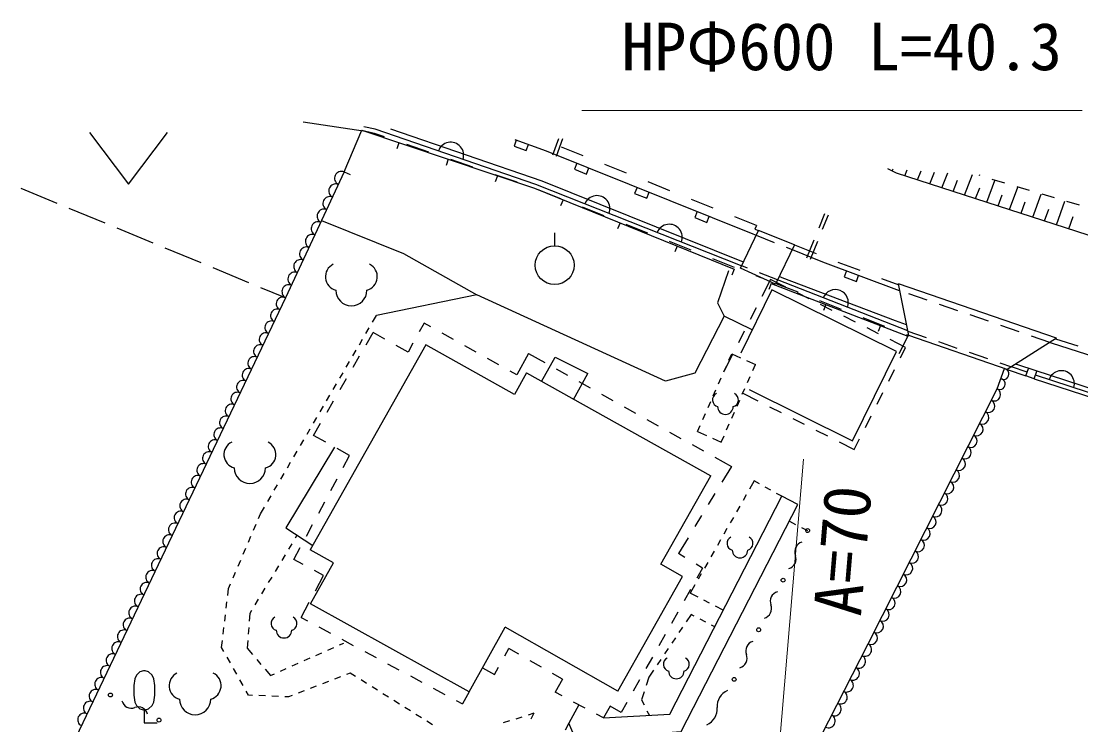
# Model space of a CAD drawing. Units: millimetres, scale not verified. Extents: x 40000 to 680000, y 20000 to 380000.
# Drawn here: x 399074 to 439909, y 299713 to 326842 of the extents above; entities that cross this region are included whole.
import ezdxf
from ezdxf.enums import TextEntityAlignment as Align

# ---------------------------------------------------------------- set-up
doc = ezdxf.new("R2010")
doc.units = ezdxf.units.MM
doc.header["$LTSCALE"] = 1000
for name, color, linetype, lineweight in [('M-BGD', 7, 'Continuous', 25), ('M-BGD-EXST', 7, 'Continuous', 25), ('M-STR-HTXT', 7, 'Continuous', 13)]:
    doc.layers.add(name, color=color, linetype=linetype, lineweight=lineweight)
doc.styles.add('ＭＳ ゴシック', font='')
doc.styles.get('ＭＳ ゴシック').set_extended_font_data('MS Gothic')

msp = doc.modelspace()

# ---------------------------------------------------------------- linework, layer by layer
at = {"layer": 'M-BGD'}
for p, q in [((409947, 322962), (412256, 322617)), ((412200, 322634), (412675, 322530)), ((412279, 322766), (412281, 322765)), ((412675, 322530), (413066, 322395)), ((418152, 322255), (418068, 322020)), ((419559, 321684), (419790, 322323)), ((419700, 321633), (419946, 322313)), ((413631, 322154), (413552, 321917)), ((413917, 322103), (414769, 321811)), ((418068, 322020), (418540, 321852)), ((418540, 321852), (418623, 322088)), ((420727, 321651), (419892, 321987)), ((415527, 321518), (415448, 321281)), ((415620, 321519), (416471, 321227)), ((411516, 321035), (409263, 316178)), ((411516, 321035), (411746, 320937)), ((420489, 321369), (420396, 321137)), ((420396, 321137), (420860, 320950)), ((420860, 320950), (420953, 321182)), ((422397, 320979), (421562, 321315)), ((432642, 321066), (432676, 321146)), ((433126, 320881), (433218, 321107)), ((433620, 320721), (433760, 321069)), ((434086, 320571), (434267, 321025)), ((434552, 320421), (434779, 320997)), ((417322, 320934), (418173, 320642)), ((417424, 320882), (417344, 320645)), ((424067, 320307), (423232, 320643)), ((434991, 320279), (435159, 320709)), ((435430, 320137), (435736, 320929)), ((436026, 320898), (435992, 320911)), ((436282, 319862), (436599, 320700)), ((436977, 320592), (436498, 320733)), ((400460, 319816), (399074, 320389)), ((419022, 320342), (419859, 320011)), ((422809, 320436), (422715, 320204)), ((422715, 320204), (423179, 320017)), ((423179, 320017), (423272, 320249)), ((435856, 320000), (436016, 320418)), ((436719, 319721), (436881, 320151)), ((437157, 319580), (437476, 320442)), ((437937, 320310), (437457, 320451)), ((438054, 319290), (438376, 320177)), ((438896, 320027), (438416, 320169)), ((419954, 319957), (419860, 319725)), ((425737, 319635), (424902, 319971)), ((437606, 319435), (437768, 319878)), ((438976, 318993), (439299, 319906)), ((439855, 319745), (439376, 319886)), ((402308, 319051), (400922, 319625)), ((420696, 319680), (421532, 319348)), ((425128, 319503), (425035, 319271)), ((429820, 318877), (430042, 319426)), ((429959, 318821), (430181, 319370)), ((438515, 319142), (438678, 319597)), ((410645, 319158), (413802, 317887)), ((422153, 319065), (422059, 318834)), ((422369, 319017), (423206, 318686)), ((425035, 319271), (425498, 319084)), ((425498, 319084), (425592, 319316)), ((427407, 318963), (426572, 319299)), ((427407, 318963), (427351, 318824)), ((439449, 318840), (439613, 319310)), ((404156, 318287), (402770, 318860)), ((427276, 318638), (427397, 318590)), ((427351, 318824), (427483, 318771)), ((427397, 318590), (428093, 318311)), ((428869, 318215), (427484, 318774)), ((424043, 318355), (424880, 318024)), ((424352, 318174), (424258, 317943)), ((428557, 318124), (428783, 318034)), ((428869, 318215), (429705, 317880)), ((429352, 317718), (429633, 318414)), ((429492, 317662), (429772, 318357)), ((406004, 317522), (404618, 318096)), ((413802, 317887), (416630, 316294)), ((407852, 316758), (406466, 317331)), ((425717, 317692), (426553, 317361)), ((427062, 317322), (426840, 317409)), ((430545, 317557), (431387, 317241)), ((426551, 317283), (426457, 317051)), ((427391, 317032), (427606, 316947)), ((428225, 316865), (427527, 317139)), ((427947, 316889), (427617, 316232)), ((428544, 316588), (427947, 316889)), ((430880, 317218), (430792, 316984)), ((430792, 316984), (431260, 316808)), ((431260, 316808), (431348, 317042)), ((432230, 316925), (432894, 316677)), ((409264, 316174), (408315, 316567)), ((427980, 316730), (427890, 316496)), ((428160, 316729), (428998, 316401)), ((438968, 314616), (432886, 316721)), ((429437, 316138), (428990, 316363)), ((429836, 316072), (430674, 315743)), ((433991, 316085), (433281, 316329)), ((427392, 315786), (427167, 315339)), ((430330, 315688), (429883, 315913)), ((430086, 315919), (429996, 315686)), ((435173, 315679), (434463, 315923)), ((412611, 315232), (412763, 315490)), ((427244, 314942), (426167, 315475)), ((431223, 315238), (430776, 315463)), ((431511, 315414), (432349, 315085)), ((436354, 315272), (435645, 315516)), ((412359, 314800), (412485, 315016)), ((414602, 315196), (414414, 314859)), ((414857, 315054), (414602, 315196)), ((426942, 314893), (426717, 314446)), ((432116, 314789), (431670, 315013)), ((432192, 315108), (432102, 314875)), ((433243, 314895), (433951, 314650)), ((437536, 314865), (436827, 315109)), ((412107, 314368), (412233, 314584)), ((412364, 314369), (412636, 314837)), ((413091, 314583), (412636, 314837)), ((415730, 314567), (415294, 314811)), ((433159, 314263), (432563, 314564)), ((433187, 314756), (433187, 314756)), ((433187, 314756), (433276, 314725)), ((434424, 314486), (435133, 314241)), ((438718, 314458), (438009, 314702)), ((438937, 314597), (439795, 314323)), ((411855, 313937), (411981, 314152)), ((413983, 314086), (413528, 314339)), ((414171, 314422), (413983, 314086)), ((416604, 314080), (416167, 314324)), ((418628, 314032), (418169, 313208)), ((418628, 314032), (419260, 313679)), ((432955, 313859), (433159, 314263)), ((435605, 314078), (436314, 313832)), ((411602, 313505), (411729, 313721)), ((411863, 313503), (412114, 313936)), ((417477, 313593), (417041, 313837)), ((419122, 312956), (419646, 313894)), ((419646, 313894), (420917, 313252)), ((426492, 314000), (426162, 313344)), ((426351, 313775), (426456, 314013)), ((426456, 314013), (426799, 313862)), ((427028, 313762), (427372, 313611)), ((436786, 313669), (437232, 313515)), ((411350, 313073), (411476, 313289)), ((418169, 313208), (417914, 313350)), ((418543, 313280), (425645, 309311)), ((419697, 313436), (420133, 313193)), ((420364, 312262), (420917, 313252)), ((426150, 313317), (426251, 313546)), ((427267, 313372), (427372, 313611)), ((432505, 312966), (432730, 313413)), ((437070, 313412), (437788, 313163)), ((437837, 313305), (437232, 313515)), ((437788, 313163), (437890, 313455)), ((438114, 313049), (438219, 313348)), ((411098, 312641), (411224, 312857)), ((411362, 312638), (411612, 313071)), ((420570, 312949), (421007, 312706)), ((425949, 312859), (426049, 313088)), ((427065, 312914), (427166, 313143)), ((438114, 313049), (437788, 313163)), ((444817, 311028), (438164, 313191)), ((410846, 312210), (410972, 312426)), ((421444, 312462), (421880, 312219)), ((425747, 312402), (425848, 312630)), ((426864, 312457), (426965, 312686)), ((426881, 312494), (427466, 312199)), ((432056, 312073), (432281, 312520)), ((410593, 311778), (410719, 311994)), ((410861, 311773), (411111, 312205)), ((425546, 311944), (425647, 312173)), ((426663, 311999), (426764, 312228)), ((422317, 311975), (422754, 311732)), ((425345, 311486), (425446, 311715)), ((426462, 311541), (426562, 311770)), ((427913, 311974), (428359, 311749)), ((431606, 311180), (431831, 311627)), ((410339, 310872), (410610, 311340)), ((410341, 311346), (410467, 311562)), ((423191, 311488), (423627, 311245)), ((425139, 311019), (425244, 311257)), ((426260, 311084), (426361, 311313)), ((428806, 311524), (429252, 311299)), ((410089, 310915), (410215, 311131)), ((410816, 310605), (410339, 310872)), ((424064, 311002), (424501, 310758)), ((425139, 311019), (425483, 310868)), ((425712, 310767), (426055, 310616)), ((426055, 310616), (426160, 310855)), ((429699, 311074), (430145, 310849)), ((409836, 310483), (409963, 310699)), ((411731, 310096), (411253, 310362)), ((424938, 310515), (425374, 310271)), ((430592, 310624), (431177, 310330)), ((431177, 310330), (431381, 310733)), ((409584, 310051), (409710, 310267)), ((411483, 309633), (411731, 310096)), ((425811, 310028), (426443, 309676)), ((409332, 309620), (409458, 309835)), ((426443, 309676), (426071, 309063)), ((409080, 309188), (409206, 309404)), ((411011, 308752), (411247, 309193)), ((408827, 308756), (408953, 308972)), ((427320, 309114), (427140, 308798)), ((427526, 309000), (427320, 309114)), ((427963, 308758), (427745, 308879)), ((408575, 308325), (408701, 308540)), ((410539, 307870), (410775, 308311)), ((425811, 308635), (425552, 308208)), ((427016, 308581), (426892, 308364)), ((428388, 308524), (428182, 308637)), ((429010, 308204), (428388, 308524)), ((408298, 307850), (408449, 308109)), ((426769, 308147), (426645, 307929)), ((408222, 307673), (408298, 307850)), ((425292, 307781), (425033, 307353)), ((426521, 307712), (426397, 307495)), ((428681, 307563), (428920, 307441)), ((408025, 307213), (408124, 307443)), ((410067, 306989), (410303, 307430)), ((426273, 307278), (426150, 307061)), ((429142, 307326), (429381, 307203)), ((407829, 306753), (407927, 306983)), ((409502, 306695), (409372, 306481)), ((409702, 307027), (409631, 306909)), ((424774, 306926), (424402, 306313)), ((426026, 306843), (425902, 306626)), ((407632, 306294), (407731, 306524)), ((409243, 306267), (409114, 306053)), ((409583, 306086), (409830, 306548)), ((424652, 306161), (424402, 306313)), ((425778, 306409), (425654, 306192)), ((407436, 305834), (407534, 306064)), ((409935, 305897), (409583, 306086)), ((425330, 305749), (425080, 305901)), ((425531, 305975), (425407, 305757)), ((407239, 305374), (407337, 305604)), ((408985, 305839), (408856, 305624)), ((410728, 305472), (410376, 305661)), ((410413, 304883), (410728, 305472)), ((425330, 305749), (425115, 305368)), ((425283, 305540), (425159, 305323)), ((407065, 304967), (407141, 305144)), ((408727, 305410), (408598, 305196)), ((422066, 301016), (424565, 305429)), ((425035, 305106), (424855, 304790)), ((407034, 304703), (407065, 304967)), ((408469, 304982), (408340, 304768)), ((424870, 304932), (424624, 304496)), ((425160, 304633), (424855, 304790)), ((406976, 304206), (407005, 304454)), ((408211, 304554), (408082, 304340)), ((409861, 303853), (410177, 304442)), ((416341, 300984), (410229, 304381)), ((425604, 304405), (425382, 304519)), ((426131, 304134), (425827, 304290)), ((406918, 303709), (406947, 303958)), ((407882, 304008), (407860, 303710)), ((407953, 304126), (407882, 304008)), ((409861, 303853), (410107, 303721)), ((424379, 304061), (424134, 303625)), ((424890, 303964), (424704, 303688)), ((425013, 303901), (424890, 303964)), ((406860, 303213), (406889, 303461)), ((407842, 303461), (407823, 303211)), ((410548, 303485), (410989, 303249)), ((416341, 300984), (417725, 303474)), ((422066, 301016), (417725, 303474)), ((424564, 303480), (424424, 303273)), ((425458, 303673), (425235, 303787)), ((425802, 303495), (425680, 303558)), ((411429, 303013), (411870, 302777)), ((423888, 303189), (423643, 302754)), ((424284, 303066), (424144, 302859)), ((406799, 302700), (406830, 302964)), ((406889, 302540), (406799, 302700)), ((407805, 302962), (407784, 302664)), ((407784, 302664), (407987, 302425)), ((410890, 302595), (411119, 302696)), ((411347, 302797), (411505, 302867)), ((417708, 302367), (417865, 302650)), ((418249, 302432), (417865, 302650)), ((424004, 302652), (423864, 302444)), ((407135, 302104), (407012, 302322)), ((408149, 302234), (408311, 302043)), ((409976, 302190), (410205, 302291)), ((410433, 302392), (410662, 302494)), ((412311, 302541), (412752, 302305)), ((419119, 301939), (418684, 302186)), ((423397, 302318), (423152, 301882)), ((423724, 302237), (423585, 302030)), ((407380, 301668), (407257, 301886)), ((408473, 301853), (408676, 301613)), ((409062, 301784), (409290, 301886)), ((409519, 301987), (409748, 302088)), ((413192, 302069), (413633, 301833)), ((416855, 301908), (417308, 301648)), ((417308, 301648), (417465, 301930)), ((423445, 301823), (423258, 301546)), ((407625, 301232), (407503, 301450)), ((408676, 301613), (408833, 301683)), ((410914, 301383), (410681, 301293)), ((411380, 301564), (411147, 301474)), ((411749, 301708), (411613, 301655)), ((411958, 301576), (411749, 301708)), ((412382, 301310), (412170, 301443)), ((414074, 301596), (414515, 301360)), ((419938, 301476), (419554, 301693)), ((419938, 301476), (419652, 300971)), ((422907, 301447), (422661, 301011)), ((423258, 301546), (423158, 301227)), ((407838, 300855), (407748, 301015)), ((409982, 301021), (409749, 300930)), ((410448, 301202), (410215, 301111)), ((412806, 301044), (412594, 301177)), ((414955, 301124), (415396, 300888)), ((416341, 300984), (416083, 300520)), ((419923, 300827), (419652, 300971)), ((423083, 300989), (422982, 300670)), ((407985, 300848), (407838, 300855)), ((408485, 300826), (408235, 300837)), ((408984, 300805), (408734, 300815)), ((409381, 300787), (409234, 300794)), ((409516, 300840), (409381, 300787)), ((413229, 300779), (413017, 300912)), ((413653, 300513), (413441, 300646)), ((415837, 300652), (416083, 300520)), ((420806, 300358), (420364, 300592)), ((422416, 300575), (422201, 300194)), ((422982, 300670), (423077, 300481)), ((414076, 300247), (413864, 300380)), ((418824, 300158), (418607, 300089)), ((418824, 300158), (418720, 299926)), ((420559, 300489), (420180, 299776)), ((421775, 300434), (421518, 299979)), ((422201, 300194), (421775, 300434)), ((423188, 300257), (423282, 300068)), ((414500, 299982), (414288, 300114)), ((414923, 299716), (414712, 299849)), ((417892, 299861), (417654, 299786)), ((418369, 300013), (418130, 299937)), ((420180, 299776), (420043, 299509)), ((422647, 294068), (420180, 299776)), ((421518, 299979), (421247, 300123))]:
    msp.add_line(p, q, dxfattribs=at)
for points in [[(411516, 321035), (412200, 322634), (418855, 320402), (426551, 317283)], [(426840, 317409), (426800, 317425), (418907, 320549), (412715, 322675), (412279, 322766)], [(426905, 317548), (419148, 320669), (413324, 322677)], [(418097, 322275), (419305, 321846), (427276, 318638)], [(432460, 321161), (432798, 320990), (442364, 317903)], [(428869, 318215), (428146, 316699), (426797, 317320), (427484, 318774)], [(428783, 318034), (429951, 317565), (432906, 316459), (432939, 316447)], [(426332, 317215), (425903, 315985), (426167, 315475), (425039, 313273), (423904, 312966), (416630, 316294), (412763, 315490)], [(433195, 315138), (432773, 315291), (428394, 316949), (428286, 316993)], [(432810, 314102), (428004, 316478), (426801, 314045)], [(427980, 316730), (433245, 314703), (432902, 314012)], [(433243, 314895), (433239, 314897), (428225, 316865)], [(438968, 314616), (437068, 313411), (433277, 314719), (432886, 316721)], [(409263, 316178), (401174, 299222), (416513, 291119)], [(438718, 314458), (438764, 314442), (441849, 313457)], [(418543, 313280), (418079, 312451), (414665, 314359), (410214, 306455)], [(427124, 312638), (431111, 310667), (432810, 314102)], [(444875, 311181), (437522, 313575), (437398, 313620)], [(425362, 290383), (431713, 302839), (436682, 312672), (436965, 313447)], [(438114, 313049), (438116, 313049), (445633, 310605)], [(411148, 310421), (409267, 307314), (410309, 306626)], [(424565, 305429), (423718, 305909), (425645, 309311)], [(421518, 299979), (424070, 300125), (428388, 308524)], [(421503, 299234), (421537, 299238), (424513, 299456), (429010, 308204)], [(410229, 304381), (411106, 305959), (410214, 306455)]]:
    msp.add_lwpolyline(points, dxfattribs=at)
for centre in [(429381, 307203), (428437, 305291), (427494, 303378), (426550, 301465), (426550, 301465), (402514, 300863), (404385, 299895)]:
    msp.add_circle(centre, 75, dxfattribs=at)
for centre, radius, start, end in [((415626, 321675), 500, 341.0542, 161.0542), ((411420, 320785), 268, 69.0401, 241.1937), ((411194, 320299), 268, 69.0401, 241.1937), ((410969, 319813), 268, 69.0401, 241.1937), ((421261, 319617), 500, 338.4058, 158.4058), ((410744, 319327), 268, 69.0401, 241.1937), ((410519, 318842), 268, 69.0401, 241.1937), ((424050, 318513), 500, 338.4058, 158.4058), ((410293, 318356), 268, 69.0401, 241.1937), ((410068, 317870), 268, 69.0401, 241.1937), ((409843, 317384), 268, 69.0401, 241.1937), ((409617, 316899), 268, 69.0401, 241.1937), ((409392, 316413), 268, 69.0401, 241.1937), ((430450, 315992), 500, 338.5628, 158.5628), ((409157, 315947), 254, 65.375, 243.6168), ((408938, 315489), 254, 65.375, 243.6168), ((408720, 315030), 254, 65.375, 243.6168), ((408501, 314572), 254, 65.375, 243.6168), ((408282, 314114), 254, 65.375, 243.6168), ((408064, 313656), 254, 65.375, 243.6168), ((407845, 313197), 254, 65.375, 243.6168), ((436931, 313239), 210, 238.993, 80.9241), ((439161, 312867), 500, 341.9943, 161.9943), ((407627, 312739), 254, 65.375, 243.6168), ((436790, 312852), 210, 238.993, 80.9241), ((407408, 312281), 254, 65.375, 243.6168), ((436569, 312448), 250, 243.2783, 63.0997), ((407189, 311823), 254, 65.375, 243.6168), ((436343, 312001), 250, 243.2783, 63.0997), ((406971, 311364), 254, 65.375, 243.6168), ((436117, 311555), 250, 243.2783, 63.0997), ((435891, 311108), 250, 243.2783, 63.0997), ((406752, 310906), 254, 65.375, 243.6168), ((435665, 310661), 250, 243.2783, 63.0997), ((406534, 310448), 254, 65.375, 243.6168), ((435439, 310214), 250, 243.2783, 63.0997), ((406315, 309990), 254, 65.375, 243.6168), ((435213, 309767), 250, 243.2783, 63.0997), ((406096, 309531), 254, 65.375, 243.6168), ((434987, 309320), 250, 243.2783, 63.0997), ((405878, 309073), 254, 65.375, 243.6168), ((405659, 308615), 254, 65.375, 243.6168), ((434762, 308873), 250, 243.2783, 63.0997), ((405440, 308157), 254, 65.375, 243.6168), ((434536, 308426), 250, 243.2783, 63.0997), ((405222, 307698), 254, 65.375, 243.6168), ((434310, 307979), 250, 243.2783, 63.0997), ((405003, 307240), 254, 65.375, 243.6168), ((434084, 307532), 250, 243.2783, 63.0997), ((433858, 307085), 250, 243.2783, 63.0997), ((404785, 306782), 254, 65.375, 243.6168), ((429266, 306387), 383, 106.1116, 201.3662), ((433632, 306638), 250, 243.2783, 63.0997), ((404566, 306324), 254, 65.375, 243.6168), ((433406, 306191), 250, 243.2783, 63.0997), ((404347, 305865), 254, 65.375, 243.6168), ((428552, 306107), 383, 286.1116, 21.3662), ((433180, 305744), 250, 243.2783, 63.0997), ((404129, 305407), 254, 65.375, 243.6168), ((432955, 305297), 250, 243.2783, 63.0997), ((403910, 304949), 254, 65.375, 243.6168), ((432729, 304850), 250, 243.2783, 63.0997), ((403692, 304491), 254, 65.375, 243.6168), ((428322, 304474), 383, 106.1116, 201.3662), ((403473, 304032), 254, 65.375, 243.6168), ((427608, 304195), 383, 286.1116, 21.3662), ((432503, 304403), 250, 243.2783, 63.0997), ((403254, 303574), 254, 65.375, 243.6168), ((432277, 303956), 250, 243.2783, 63.0997), ((432051, 303510), 250, 243.2783, 63.0997), ((403036, 303116), 254, 65.375, 243.6168), ((431825, 303063), 250, 243.2783, 63.0997), ((402817, 302657), 254, 65.375, 243.6168), ((427379, 302561), 383, 106.1116, 201.3662), ((431589, 302613), 258, 244.7174, 61.2582), ((402598, 302199), 254, 65.375, 243.6168), ((426665, 302282), 383, 286.1116, 21.3662), ((431355, 302154), 258, 244.7174, 61.2582), ((402380, 301741), 254, 65.375, 243.6168), ((431120, 301695), 258, 244.7174, 61.2582), ((402161, 301283), 254, 65.375, 243.6168), ((430886, 301236), 258, 244.7174, 61.2582), ((401943, 300824), 254, 65.375, 243.6168), ((426548, 300433), 656, 113.0048, 184.9237), ((430652, 300776), 258, 244.7174, 61.2582), ((401724, 300366), 254, 65.375, 243.6168), ((403316, 300722), 369, 194.0173, 291.2822), ((401505, 299908), 254, 65.375, 243.6168), ((403583, 300035), 369, 14.0173, 111.2822), ((425241, 300320), 656, 293.0048, 4.9237), ((430418, 300317), 258, 244.7174, 61.2582), ((430184, 299858), 258, 244.7174, 61.2582)]:
    msp.add_arc(centre, radius, start, end, dxfattribs=at)
at = {"layer": 'M-BGD-EXST'}
for p, q in [((401712, 322554), (403212, 320554)), ((403212, 320554), (404712, 322554)), ((419633, 318184), (419633, 318684)), ((403785, 301789), (403651, 301756)), ((403851, 301789), (403785, 301789)), ((403985, 301756), (403851, 301789)), ((403451, 301489), (403418, 301223)), ((403518, 301623), (403451, 301489)), ((403651, 301756), (403518, 301623)), ((404118, 301623), (403985, 301756)), ((404185, 301489), (404118, 301623)), ((404218, 301223), (404185, 301489)), ((403418, 301223), (403418, 300856)), ((404218, 300856), (404218, 301223)), ((403418, 300856), (403451, 300589)), ((403451, 300589), (403518, 300456)), ((404118, 300456), (404185, 300589)), ((404185, 300589), (404218, 300856)), ((403518, 300456), (403651, 300323)), ((403651, 300323), (403785, 300289)), ((403785, 300289), (403851, 300289)), ((403818, 300289), (403818, 299789)), ((403851, 300289), (403985, 300323)), ((403985, 300323), (404118, 300456)), ((403818, 299789), (404318, 299789))]:
    msp.add_line(p, q, dxfattribs=at)
msp.add_circle((419633, 317434), 750, dxfattribs=at)
for centre, radius, start, end in [((411334, 316986), 536, 116.087, 255.3342), ((412262, 316986), 536, 284.6659, 63.913), ((411798, 316467), 600, 180, 0), ((425982, 312243), 268, 116.087, 255.3342), ((426446, 312243), 268, 284.6659, 63.913), ((426214, 311983), 300, 180, 0), ((407423, 310135), 536, 116.087, 255.3342), ((408351, 310135), 536, 284.6659, 63.913), ((407887, 309617), 600, 180, 0), ((426542, 306709), 268, 116.087, 255.3342), ((427006, 306709), 268, 284.6659, 63.913), ((426774, 306450), 300, 180, 0), ((408970, 303620), 268, 116.087, 255.3342), ((409434, 303620), 268, 284.6659, 63.913), ((409202, 303361), 300, 180, 0), ((424089, 302047), 268, 116.087, 255.3342), ((424554, 302047), 268, 284.6659, 63.913), ((424322, 301788), 300, 180, 0), ((405313, 301223), 536, 116.087, 255.3342), ((406242, 301223), 536, 284.6659, 63.913), ((405777, 300704), 600, 180, 0)]:
    msp.add_arc(centre, radius, start, end, dxfattribs=at)
at = {"layer": 'M-STR-HTXT'}
for p, q in [((439964, 323402), (420681, 323402)), ((426812, 281399), (429218, 309950))]:
    msp.add_line(p, q, dxfattribs=at)

# ---------------------------------------------------------------- texts
at = {"layer": 'M-STR-HTXT', "style": 'ＭＳ ゴシック'}
msp.add_text('HPΦ600 L=40.3', height=1833, dxfattribs=at).set_placement((439181, 324402), align=Align.BOTTOM_RIGHT)
msp.add_text('A=70', height=1833, rotation=85.184, dxfattribs=at).set_placement((429607, 304030), align=Align.TOP_LEFT)

doc.saveas('drawing.dxf')
